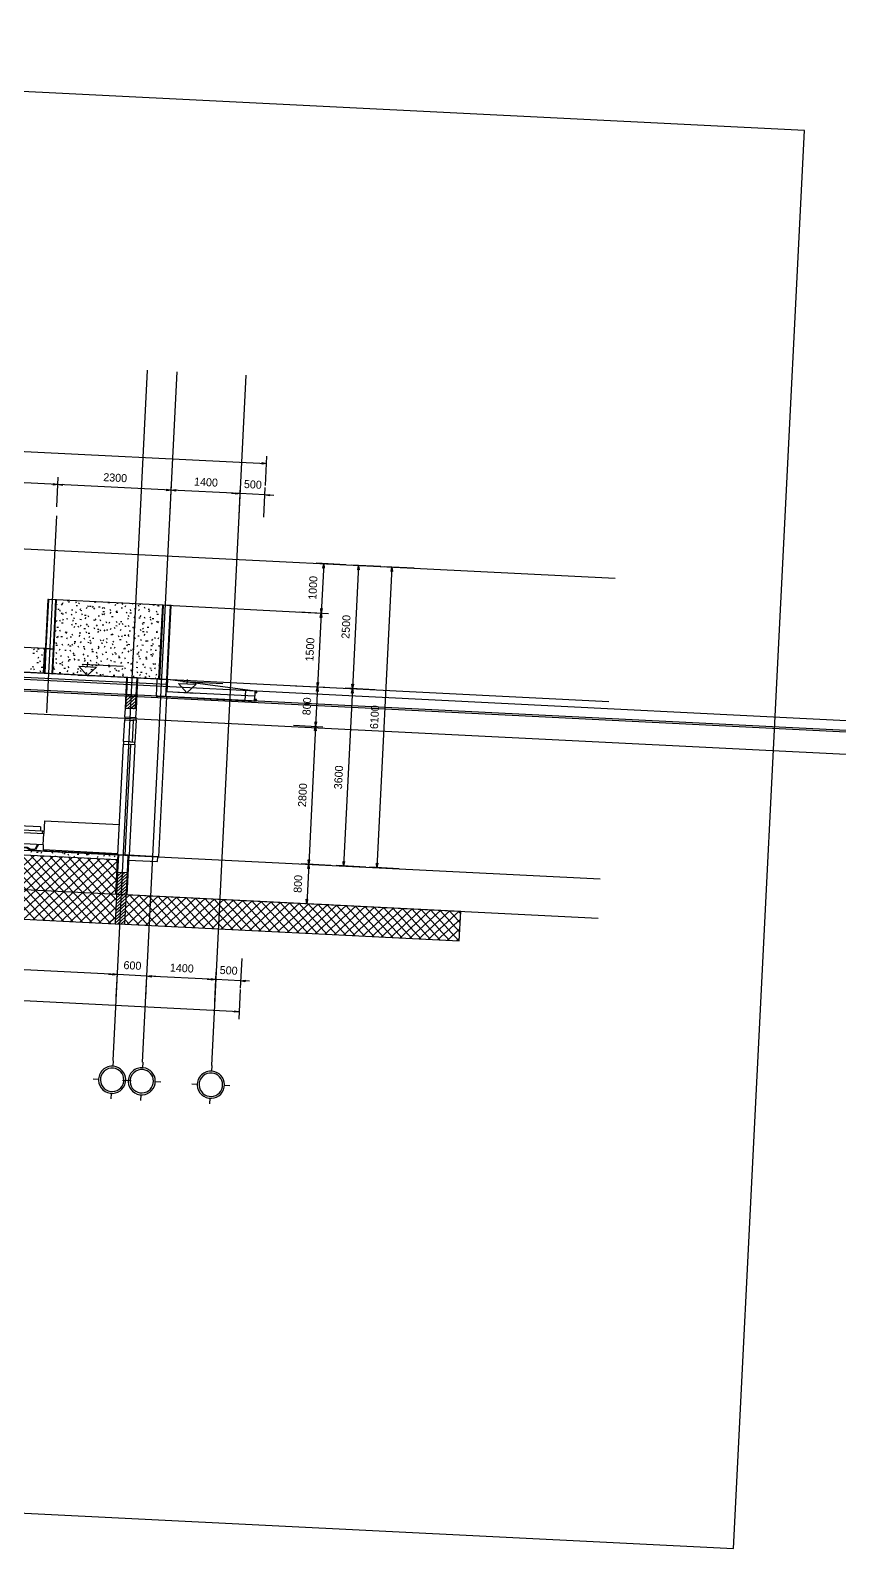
# Model space of a CAD drawing. Extents: x 549999 to 550212, y 1838161 to 1838467.
# Drawn here: x 550169.07 to 550185.46, y 1838259.3 to 1838290.08 of the extents above; entities that cross this region are included whole.
import ezdxf

# ---------------------------------------------------------------- set-up
doc = ezdxf.new("R2010")
doc.units = 0
for name, color, linetype in [('Level 1', 7, 'Continuous'), ('Level 11', 7, 'Continuous'), ('Level 14', 7, 'Continuous'), ('Level 15', 7, 'Continuous'), ('Level 18', 7, 'Continuous'), ('Level 19', 7, 'Continuous'), ('Level 20', 7, 'Continuous'), ('Level 24', 7, 'Continuous'), ('Level 27', 7, 'Continuous'), ('Level 28', 7, 'Continuous'), ('Level 35', 7, 'Continuous'), ('Level 39', 7, 'Continuous'), ('Level 4', 7, 'Continuous'), ('Level 5', 7, 'Continuous'), ('Level 8', 7, 'Continuous')]:
    doc.layers.add(name, color=color, linetype=linetype)

# ---------------------------------------------------------------- blocks, each defined once
blk = doc.blocks.new('BED_13')
at = {"layer": 'Level 1'}
for p, q in [((455, 35.6), (635, 35.6)), ((455, 12.7), (455, 35.6)), ((457.6, 40.6), (457.6, 35.6)), ((457.6, 40.6), (460.1, 40.6)), ((460.1, 40.6), (629.9, 40.6)), ((538.7, 48.3), (462.6, 48.3)), ((462.6, 45.7), (462.6, 48.3)), ((462.6, 43.2), (462.6, 45.7)), ((462.6, 40.6), (462.6, 43.2)), ((538.7, 48.3), (538.7, 45.7)), ((538.7, 45.7), (538.7, 43.2)), ((538.7, 43.2), (538.7, 40.6)), ((627.4, 48.3), (551.4, 48.3)), ((551.4, 45.7), (551.4, 48.3)), ((551.4, 43.2), (551.4, 45.7)), ((551.4, 40.6), (551.4, 43.2)), ((627.4, 48.3), (627.4, 45.7)), ((627.4, 45.7), (627.4, 43.2)), ((627.4, 43.2), (627.4, 40.6)), ((629.9, 40.6), (632.5, 40.6)), ((632.5, 35.6), (632.5, 40.6)), ((635, 12.7), (635, 35.6)), ((635, 12.7), (455, 12.7)), ((470.2, 1.5), (465, 12.7)), ((472, 2.3), (467.1, 12.7)), ((472, 2.3), (467.1, 12.7)), ((480.4, 1.9), (472.5, 1.9)), ((480.4, 0), (472.5, 0)), ((487.2, 5.7), (480.7, 2)), ((487.7, 3.8), (481.7, 0.3)), ((487.7, 3.8), (481.7, 0.3)), ((602.9, 5.7), (487.2, 5.7)), ((602.3, 3.8), (487.7, 3.8)), ((608.4, 0.3), (602.3, 3.8)), ((609.3, 2), (602.9, 5.7)), ((617.5, 1.9), (609.6, 1.9)), ((617.5, 0), (609.6, 0)), ((622.9, 12.7), (618.1, 2.3)), ((625, 12.7), (619.8, 1.5))]:
    blk.add_line(p, q, dxfattribs=at)
for centre, radius, start, end in [((472.5, 2.5), 2.54, 205, 270), ((472.6, 2.5), 0.635, 205, 270), ((472.5, 2.5), 0.635, 205, 270), ((480.4, 2.5), 0.635, 270, 300), ((480.4, 2.5), 2.54, 270, 300), ((480.4, 2.5), 2.54, 285, 300), ((609.6, 2.5), 2.54, 240, 270), ((609.6, 2.5), 0.635, 240, 270), ((617.5, 2.5), 0.635, 270, 335), ((617.5, 2.5), 2.54, 270, 335)]:
    blk.add_arc(centre, radius, start, end, dxfattribs=at)
blk = doc.blocks.new('FURN36')
at = {"layer": 'Level 1'}
for p, q in [((635, 61.1), (787, 61.1)), ((635, 61.1), (635, 35.6)), ((635, 12.7), (635, 2)), ((787, 2), (635, 2))]:
    blk.add_line(p, q, dxfattribs=at)
blk = doc.blocks.new('CUA_D9')
at = {"layer": 'Level 5'}
for p, q in [((787, 280), (787, 273.5)), ((810, 274.5), (810, 280)), ((787, 273.5), (805, 273.5)), ((787, 230), (787, 273.5)), ((805, 273.5), (805, 274.5)), ((805, 274.5), (810, 274.5)), ((805, 229), (805, 273.5)), ((810, 274.5), (810, 229)), ((787, 230), (787, 224)), ((801, 230), (787, 230)), ((787, 224), (801, 224)), ((787, 0), (787, 224)), ((801, 229), (801, 230)), ((810, 229), (801, 229)), ((801, 224), (801, 225)), ((801, 225), (810, 225)), ((801, 224), (801, 0)), ((810, 225), (810, 229)), ((810, 225), (810, 0))]:
    blk.add_line(p, q, dxfattribs=at)
blk = doc.blocks.new('FLOO23')
at = {"layer": 'Level 15'}
for p, q in [((-1081.5, 345), (-1101.5, 345)), ((-1101.5, 345), (-1101.5, 325)), ((-1081.5, 325), (-1081.5, 345)), ((1048.5, 345), (1028.5, 345)), ((1028.5, 345), (1028.5, 325)), ((1048.5, 325), (1048.5, 345)), ((-1101.5, 325), (-1081.5, 325)), ((1028.5, 325), (1048.5, 325))]:
    blk.add_line(p, q, dxfattribs=at)
at = {"layer": 'Level 8'}
for p, q in [((-1081.5, 345), (-1101.5, 345)), ((-1101.5, 345), (-1101.5, 325)), ((-1081.5, 325), (-1081.5, 345)), ((-1081.5, 345), (-1043, 345)), ((1048.5, 345), (1028.5, 345)), ((1028.5, 345), (1028.5, 325)), ((1048.5, 325), (1048.5, 345)), ((-1101.5, 325), (-1081.5, 325)), ((1028.5, 325), (1048.5, 325))]:
    blk.add_line(p, q, dxfattribs=at)
blk = doc.blocks.new('FLOO24')
at = {"layer": 'Level 8'}
blk.add_line((1048.5, 345), (870.5, 360), dxfattribs=at)
blk = doc.blocks.new('FLOO25')
at = {"layer": 'Level 15'}
for p, q in [((-1101.5, 345), (-1104.5, 345)), ((-1104.5, 345), (-1104.5, 342)), ((-1104.5, 342), (-1101.5, 342)), ((-1101.5, 342), (-1101.5, 345)), ((1051.5, 345), (1048.5, 345)), ((1048.5, 345), (1048.5, 342)), ((1048.5, 342), (1051.5, 342)), ((1051.5, 342), (1051.5, 345)), ((-1101.5, 328), (-1104.5, 328)), ((-1104.5, 328), (-1104.5, 325)), ((-1104.5, 325), (-1101.5, 325)), ((-1101.5, 325), (-1101.5, 328)), ((1051.5, 328), (1048.5, 328)), ((1048.5, 328), (1048.5, 325)), ((1048.5, 325), (1051.5, 325)), ((1051.5, 325), (1051.5, 328))]:
    blk.add_line(p, q, dxfattribs=at)
at = {"layer": 'Level 8'}
for p, q in [((-1101.5, 345), (-1104.5, 345)), ((-1104.5, 345), (-1104.5, 342)), ((-1104.5, 342), (-1101.5, 342)), ((-1101.5, 342), (-1101.5, 345)), ((1051.5, 345), (1048.5, 345)), ((1048.5, 345), (1048.5, 342)), ((1048.5, 342), (1051.5, 342)), ((1051.5, 342), (1051.5, 345)), ((-1101.5, 328), (-1104.5, 328)), ((-1104.5, 328), (-1104.5, 325)), ((-1104.5, 325), (-1101.5, 325)), ((-1101.5, 325), (-1101.5, 328)), ((1051.5, 328), (1048.5, 328)), ((1048.5, 328), (1048.5, 325)), ((1048.5, 325), (1051.5, 325)), ((1051.5, 325), (1051.5, 328))]:
    blk.add_line(p, q, dxfattribs=at)
blk = doc.blocks.new('GRID_6')
at = {"layer": 'Level 19'}
for p, q in [((-749.7, -380.8), (-749.7, -392)), ((-788.5, -419.5), (-777.2, -419.5)), ((-711, -419.5), (-722.2, -419.5)), ((-749.7, -458.3), (-749.7, -447))]:
    blk.add_line(p, q, dxfattribs=at)
for radius, start, end in [(27.5, 86.5906, 185.4173), (23.8, 86.5906, 185.4173), (23.8, 3.4094, 86.5906), (27.5, 3.4094, 86.5906), (27.5, 185.4173, 275.4173), (23.8, 185.4173, 275.4173), (23.8, 275.4173, 3.4094), (27.5, 275.4173, 3.4094)]:
    blk.add_arc((-749.7, -419.5), radius, start, end, dxfattribs=at)
blk = doc.blocks.new('SPOT_2')
at = {"layer": 'Level 24'}
for p, q in [((-69.9, 370), (-87.9, 388)), ((-87.9, 388), (-51.9, 388)), ((-69.9, 370), (-87.9, 388)), ((-87.9, 388), (-51.9, 388)), ((-87.9, 370), (-51.9, 370)), ((-78.9, 392.5), (2.1, 392.5)), ((-69.9, 388), (-69.9, 397)), ((-51.9, 388), (-69.9, 370)), ((-51.9, 388), (-69.9, 370))]:
    blk.add_line(p, q, dxfattribs=at)

msp = doc.modelspace()

# ---------------------------------------------------------------- linework, layer by layer
at = {"layer": 'Level 11'}
for p, q in [((550169.432, 1838278.543), (550169.382, 1838277.544)), ((550169.582, 1838278.535), (550169.432, 1838278.543)), ((550169.532, 1838277.536), (550169.582, 1838278.535)), ((550171.754, 1838278.427), (550171.68, 1838276.928)), ((550171.904, 1838278.419), (550171.754, 1838278.427)), ((550171.829, 1838276.921), (550171.904, 1838278.419)), ((550169.382, 1838277.544), (550169.357, 1838277.044)), ((550169.532, 1838277.536), (550169.382, 1838277.544)), ((550169.382, 1838277.544), (550169.532, 1838277.536)), ((550169.507, 1838277.037), (550169.532, 1838277.536)), ((550169.357, 1838277.044), (550169.507, 1838277.037)), ((550171.68, 1838276.928), (550171.829, 1838276.921)), ((550170.984, 1838276.332), (550170.975, 1838276.163)), ((550171.214, 1838276.321), (550170.984, 1838276.332)), ((550171.205, 1838276.151), (550171.214, 1838276.321)), ((550170.975, 1838276.163), (550171.205, 1838276.151)), ((550167.784, 1838272.117), (550169.147, 1838273.35)), ((550169.166, 1838272.048), (550167.932, 1838273.411)), ((550167.975, 1838272.107), (550169.338, 1838273.341)), ((550169.357, 1838272.038), (550168.123, 1838273.402)), ((550168.165, 1838272.098), (550169.529, 1838273.331)), ((550169.547, 1838272.029), (550168.314, 1838273.392)), ((550168.356, 1838272.088), (550169.719, 1838273.322)), ((550169.738, 1838272.019), (550168.504, 1838273.383)), ((550168.547, 1838272.079), (550169.91, 1838273.312)), ((550169.929, 1838272.01), (550168.695, 1838273.373)), ((550168.737, 1838272.069), (550170.101, 1838273.303)), ((550170.119, 1838272), (550168.886, 1838273.363)), ((550168.928, 1838272.06), (550170.291, 1838273.293)), ((550170.31, 1838271.991), (550169.076, 1838273.354)), ((550169.119, 1838272.05), (550170.482, 1838273.284)), ((550170.501, 1838271.981), (550169.267, 1838273.344)), ((550169.309, 1838272.041), (550170.673, 1838273.274)), ((550170.691, 1838271.972), (550169.458, 1838273.335)), ((550169.5, 1838272.031), (550170.829, 1838273.234)), ((550170.786, 1838272.068), (550169.649, 1838273.325)), ((550170.795, 1838272.259), (550169.839, 1838273.316)), ((550170.805, 1838272.45), (550170.03, 1838273.306)), ((550170.8, 1838272.656), (550170.221, 1838273.297)), ((550170.81, 1838272.847), (550170.411, 1838273.287)), ((550170.819, 1838273.037), (550170.602, 1838273.278)), ((550170.829, 1838273.228), (550170.793, 1838273.268)), ((550170.851, 1838273.365), (550170.833, 1838273.016)), ((550171.05, 1838273.355), (550170.851, 1838273.365)), ((550171.033, 1838273.006), (550171.05, 1838273.355)), ((550169.691, 1838272.022), (550170.82, 1838273.043)), ((550170.819, 1838272.739), (550171.029, 1838272.929)), ((550170.823, 1838272.803), (550171.032, 1838272.993)), ((550170.826, 1838272.866), (550170.983, 1838273.008)), ((550170.829, 1838272.93), (550170.919, 1838273.012)), ((550170.832, 1838272.994), (550170.855, 1838273.015)), ((550170.833, 1838273.016), (550171.033, 1838273.006)), ((550169.881, 1838272.012), (550170.81, 1838272.852)), ((550170.072, 1838272.003), (550170.8, 1838272.662)), ((550170.803, 1838272.422), (550171.013, 1838272.611)), ((550170.807, 1838272.485), (550171.016, 1838272.675)), ((550170.81, 1838272.549), (550171.02, 1838272.738)), ((550170.813, 1838272.612), (550171.023, 1838272.802)), ((550170.816, 1838272.676), (550171.026, 1838272.866)), ((550170.263, 1838271.993), (550170.807, 1838272.485)), ((550170.791, 1838272.167), (550171, 1838272.357)), ((550170.794, 1838272.231), (550171.004, 1838272.421)), ((550170.797, 1838272.294), (550171.007, 1838272.484)), ((550170.8, 1838272.358), (550171.01, 1838272.548)), ((550170.988, 1838272.103), (550171.464, 1838272.534)), ((550170.997, 1838272.293), (550171.273, 1838272.543)), ((550171.454, 1838271.933), (550171.004, 1838272.431)), ((550171.007, 1838272.484), (550171.083, 1838272.553)), ((550171.025, 1838271.955), (550171.655, 1838272.524)), ((550171.645, 1838271.924), (550171.075, 1838272.553)), ((550171.216, 1838271.945), (550171.845, 1838272.515)), ((550171.835, 1838271.914), (550171.266, 1838272.544)), ((550171.407, 1838271.936), (550172.036, 1838272.505)), ((550172.026, 1838271.905), (550171.457, 1838272.534)), ((550171.598, 1838271.926), (550172.227, 1838272.496)), ((550172.217, 1838271.895), (550171.647, 1838272.525)), ((550171.788, 1838271.917), (550172.417, 1838272.486)), ((550172.407, 1838271.886), (550171.838, 1838272.515)), ((550171.979, 1838271.907), (550172.608, 1838272.476)), ((550172.598, 1838271.876), (550172.029, 1838272.505)), ((550172.17, 1838271.898), (550172.799, 1838272.467)), ((550172.789, 1838271.867), (550172.22, 1838272.496)), ((550172.36, 1838271.888), (550172.989, 1838272.457)), ((550172.979, 1838271.857), (550172.41, 1838272.486)), ((550172.551, 1838271.879), (550173.18, 1838272.448)), ((550173.17, 1838271.848), (550172.601, 1838272.477)), ((550172.742, 1838271.869), (550173.371, 1838272.438)), ((550173.361, 1838271.838), (550172.792, 1838272.467)), ((550172.932, 1838271.86), (550173.562, 1838272.429)), ((550173.552, 1838271.829), (550172.982, 1838272.458)), ((550173.123, 1838271.85), (550173.752, 1838272.419)), ((550173.742, 1838271.819), (550173.173, 1838272.448)), ((550173.314, 1838271.84), (550173.943, 1838272.41)), ((550173.933, 1838271.81), (550173.364, 1838272.439)), ((550173.504, 1838271.831), (550174.134, 1838272.4)), ((550174.124, 1838271.8), (550173.554, 1838272.429)), ((550173.695, 1838271.821), (550174.324, 1838272.391)), ((550174.314, 1838271.79), (550173.745, 1838272.42)), ((550173.886, 1838271.812), (550174.515, 1838272.381)), ((550174.505, 1838271.781), (550173.936, 1838272.41)), ((550174.076, 1838271.802), (550174.706, 1838272.372)), ((550174.696, 1838271.771), (550174.126, 1838272.401)), ((550174.267, 1838271.793), (550174.896, 1838272.362)), ((550174.886, 1838271.762), (550174.317, 1838272.391)), ((550174.458, 1838271.783), (550175.087, 1838272.353)), ((550175.077, 1838271.752), (550174.508, 1838272.382)), ((550174.648, 1838271.774), (550175.278, 1838272.343)), ((550175.268, 1838271.743), (550174.698, 1838272.372)), ((550174.839, 1838271.764), (550175.468, 1838272.334)), ((550175.458, 1838271.733), (550174.889, 1838272.362)), ((550175.03, 1838271.755), (550175.659, 1838272.324)), ((550175.649, 1838271.724), (550175.08, 1838272.353)), ((550175.22, 1838271.745), (550175.85, 1838272.314)), ((550175.84, 1838271.714), (550175.27, 1838272.343)), ((550175.411, 1838271.736), (550176.04, 1838272.305)), ((550176.03, 1838271.705), (550175.461, 1838272.334)), ((550176.221, 1838271.695), (550175.652, 1838272.324)), ((550176.412, 1838271.686), (550175.842, 1838272.315)), ((550176.602, 1838271.676), (550176.033, 1838272.305)), ((550170.453, 1838271.983), (550170.797, 1838272.294)), ((550170.644, 1838271.974), (550170.788, 1838272.104)), ((550170.781, 1838271.977), (550170.991, 1838272.166)), ((550170.784, 1838272.04), (550170.994, 1838272.23)), ((550170.788, 1838272.104), (550170.997, 1838272.293)), ((550170.835, 1838271.964), (550170.988, 1838272.103)), ((550170.898, 1838271.961), (550170.985, 1838272.039)), ((550171.073, 1838271.953), (550170.985, 1838272.049)), ((550171.263, 1838271.943), (550170.995, 1838272.24)), ((550175.602, 1838271.726), (550176.231, 1838272.295)), ((550175.793, 1838271.717), (550176.422, 1838272.286)), ((550175.983, 1838271.707), (550176.612, 1838272.276)), ((550176.174, 1838271.697), (550176.803, 1838272.267)), ((550176.793, 1838271.667), (550176.224, 1838272.296)), ((550176.365, 1838271.688), (550176.994, 1838272.257)), ((550176.984, 1838271.657), (550176.414, 1838272.286)), ((550176.555, 1838271.678), (550177.184, 1838272.248)), ((550177.174, 1838271.647), (550176.605, 1838272.277)), ((550176.746, 1838271.669), (550177.375, 1838272.238)), ((550177.365, 1838271.638), (550176.796, 1838272.267)), ((550176.937, 1838271.659), (550177.566, 1838272.229)), ((550177.556, 1838271.628), (550176.987, 1838272.258)), ((550177.127, 1838271.65), (550177.756, 1838272.219)), ((550177.747, 1838271.619), (550177.177, 1838272.248)), ((550177.318, 1838271.64), (550177.779, 1838272.057)), ((550177.766, 1838271.798), (550177.368, 1838272.239)), ((550177.776, 1838271.989), (550177.559, 1838272.229)), ((550177.785, 1838272.18), (550177.749, 1838272.219)), ((550170.962, 1838271.958), (550170.981, 1838271.976)), ((550177.509, 1838271.631), (550177.769, 1838271.867)), ((550177.699, 1838271.621), (550177.76, 1838271.676))]:
    msp.add_line(p, q, dxfattribs=at)
at = {"layer": 'Level 14'}
for p, q in [((550171.01, 1838276.553), (550171.071, 1838276.608)), ((550171, 1838276.363), (550171.21, 1838276.552)), ((550171.004, 1838276.426), (550171.198, 1838276.602)), ((550171.007, 1838276.49), (550171.135, 1838276.605)), ((550171.031, 1838276.33), (550171.207, 1838276.489)), ((550171.095, 1838276.327), (550171.204, 1838276.425)), ((550171.158, 1838276.323), (550171.201, 1838276.362)), ((550171.045, 1838273.253), (550171.061, 1838273.267)), ((550171.026, 1838272.872), (550171.042, 1838272.886))]:
    msp.add_line(p, q, dxfattribs=at)
at = {"layer": 'Level 15'}
for p, q in [((550169.727, 1838278.47), (550169.711, 1838278.445)), ((550169.814, 1838278.517), (550169.844, 1838278.516)), ((550169.853, 1838278.497), (550169.837, 1838278.472)), ((550169.877, 1838278.505), (550169.869, 1838278.521)), ((550170, 1838278.466), (550169.986, 1838278.492)), ((550170.057, 1838278.475), (550170.04, 1838278.449)), ((550170.362, 1838278.49), (550170.392, 1838278.488)), ((550170.501, 1838278.489), (550170.496, 1838278.481)), ((550170.636, 1838278.476), (550170.666, 1838278.475)), ((550170.818, 1838278.467), (550170.848, 1838278.466)), ((550170.941, 1838278.434), (550170.927, 1838278.461)), ((550171.145, 1838278.436), (550171.134, 1838278.458)), ((550169.601, 1838278.443), (550169.592, 1838278.429)), ((550169.622, 1838278.344), (550169.652, 1838278.342)), ((550169.674, 1838278.299), (550169.66, 1838278.326)), ((550169.705, 1838278.267), (550169.688, 1838278.241)), ((550169.714, 1838278.422), (550169.7, 1838278.449)), ((550169.709, 1838278.248), (550169.739, 1838278.246)), ((550169.797, 1838278.259), (550169.784, 1838278.286)), ((550169.795, 1838278.152), (550169.826, 1838278.151)), ((550169.908, 1838278.244), (550169.891, 1838278.219)), ((550169.896, 1838278.33), (550169.926, 1838278.329)), ((550169.962, 1838278.138), (550169.948, 1838278.165)), ((550170.002, 1838278.261), (550169.988, 1838278.288)), ((550169.992, 1838278.417), (550170.022, 1838278.415)), ((550170.084, 1838278.348), (550170.068, 1838278.323)), ((550170.079, 1838278.321), (550170.109, 1838278.319)), ((550170.125, 1838278.221), (550170.111, 1838278.248)), ((550170.165, 1838278.225), (550170.195, 1838278.224)), ((550170.188, 1838278.172), (550170.172, 1838278.147)), ((550170.21, 1838278.375), (550170.194, 1838278.35)), ((550170.246, 1838278.386), (550170.232, 1838278.413)), ((550170.248, 1838278.182), (550170.234, 1838278.209)), ((550170.266, 1838278.403), (550170.296, 1838278.402)), ((550170.337, 1838278.403), (550170.32, 1838278.377)), ((550170.369, 1838278.347), (550170.355, 1838278.373)), ((550170.391, 1838278.15), (550170.375, 1838278.124)), ((550170.439, 1838278.211), (550170.469, 1838278.21)), ((550170.448, 1838278.394), (550170.479, 1838278.393)), ((550170.534, 1838278.225), (550170.52, 1838278.252)), ((550170.54, 1838278.38), (550170.524, 1838278.355)), ((550170.535, 1838278.298), (550170.565, 1838278.297)), ((550170.567, 1838278.254), (550170.551, 1838278.228)), ((550170.573, 1838278.349), (550170.56, 1838278.375)), ((550170.694, 1838278.281), (550170.677, 1838278.256)), ((550170.697, 1838278.309), (550170.683, 1838278.336)), ((550170.713, 1838278.198), (550170.743, 1838278.196)), ((550170.793, 1838278.435), (550170.776, 1838278.409)), ((550170.82, 1838278.308), (550170.804, 1838278.283)), ((550170.82, 1838278.269), (550170.806, 1838278.296)), ((550170.809, 1838278.284), (550170.839, 1838278.283)), ((550170.905, 1838278.371), (550170.935, 1838278.37)), ((550170.996, 1838278.412), (550170.98, 1838278.387)), ((550171.023, 1838278.286), (550171.007, 1838278.26)), ((550171.05, 1838278.159), (550171.034, 1838278.134)), ((550171.066, 1838278.19), (550171.052, 1838278.217)), ((550171.083, 1838278.271), (550171.113, 1838278.269)), ((550171.105, 1838278.313), (550171.092, 1838278.34)), ((550171.177, 1838278.187), (550171.16, 1838278.161)), ((550171.189, 1838278.15), (550171.175, 1838278.177)), ((550171.179, 1838278.358), (550171.209, 1838278.356)), ((550171.268, 1838278.396), (550171.254, 1838278.423)), ((550171.276, 1838278.34), (550171.26, 1838278.315)), ((550171.261, 1838278.17), (550171.291, 1838278.169)), ((550171.275, 1838278.444), (550171.305, 1838278.443)), ((550171.303, 1838278.214), (550171.287, 1838278.188)), ((550171.391, 1838278.357), (550171.377, 1838278.384)), ((550171.393, 1838278.152), (550171.38, 1838278.179)), ((550171.453, 1838278.344), (550171.483, 1838278.342)), ((550171.479, 1838278.318), (550171.463, 1838278.292)), ((550171.507, 1838278.191), (550171.49, 1838278.166)), ((550171.535, 1838278.157), (550171.565, 1838278.155)), ((550171.549, 1838278.431), (550171.579, 1838278.429)), ((550171.637, 1838278.277), (550171.624, 1838278.304)), ((550171.631, 1838278.243), (550171.661, 1838278.242)), ((550171.655, 1838278.422), (550171.639, 1838278.396)), ((550171.677, 1838278.401), (550171.663, 1838278.427)), ((550171.718, 1838278.147), (550171.725, 1838278.147)), ((550169.583, 1838277.91), (550169.567, 1838277.885)), ((550169.605, 1838278.113), (550169.589, 1838278.088)), ((550169.604, 1838277.978), (550169.634, 1838277.977)), ((550169.676, 1838278.094), (550169.663, 1838278.121)), ((550169.678, 1838277.89), (550169.665, 1838277.917)), ((550169.7, 1838278.065), (550169.73, 1838278.064)), ((550169.732, 1838278.14), (550169.715, 1838278.115)), ((550169.786, 1838277.887), (550169.77, 1838277.862)), ((550169.782, 1838277.878), (550169.812, 1838277.877)), ((550169.801, 1838277.85), (550169.788, 1838277.877)), ((550169.922, 1838278.015), (550169.909, 1838278.042)), ((550169.935, 1838278.118), (550169.919, 1838278.093)), ((550169.962, 1838277.991), (550169.946, 1838277.966)), ((550169.974, 1838278.052), (550170.004, 1838278.05)), ((550170.046, 1838277.975), (550170.032, 1838278.002)), ((550170.056, 1838277.864), (550170.086, 1838277.863)), ((550170.069, 1838278.138), (550170.1, 1838278.137)), ((550170.089, 1838278.019), (550170.072, 1838277.993)), ((550170.152, 1838277.951), (550170.182, 1838277.95)), ((550170.21, 1838277.854), (550170.197, 1838277.881)), ((550170.215, 1838278.046), (550170.199, 1838278.02)), ((550170.25, 1838277.977), (550170.236, 1838278.004)), ((550170.238, 1838277.855), (550170.269, 1838277.854)), ((550170.343, 1838278.125), (550170.374, 1838278.123)), ((550170.373, 1838277.938), (550170.359, 1838277.964)), ((550170.418, 1838278.023), (550170.402, 1838277.998)), ((550170.426, 1838277.937), (550170.456, 1838277.936)), ((550170.446, 1838277.897), (550170.429, 1838277.872)), ((550170.494, 1838278.102), (550170.48, 1838278.129)), ((550170.496, 1838277.898), (550170.482, 1838277.925)), ((550170.522, 1838278.024), (550170.552, 1838278.023)), ((550170.572, 1838277.924), (550170.556, 1838277.899)), ((550170.617, 1838278.063), (550170.603, 1838278.09)), ((550170.608, 1838277.928), (550170.638, 1838277.927)), ((550170.671, 1838278.078), (550170.655, 1838278.052)), ((550170.698, 1838277.951), (550170.682, 1838277.926)), ((550170.742, 1838277.819), (550170.729, 1838277.845)), ((550170.782, 1838277.942), (550170.768, 1838277.969)), ((550170.796, 1838278.01), (550170.826, 1838278.009)), ((550170.822, 1838278.065), (550170.808, 1838278.092)), ((550170.874, 1838278.055), (550170.858, 1838278.03)), ((550170.902, 1838277.929), (550170.885, 1838277.904)), ((550170.891, 1838278.097), (550170.922, 1838278.096)), ((550170.945, 1838278.025), (550170.931, 1838278.052)), ((550170.978, 1838278.001), (550171.008, 1838278)), ((550171.068, 1838277.985), (550171.054, 1838278.012)), ((550171.065, 1838277.905), (550171.095, 1838277.904)), ((550171.154, 1838277.983), (550171.138, 1838277.958)), ((550171.165, 1838278.084), (550171.196, 1838278.082)), ((550171.182, 1838277.857), (550171.165, 1838277.832)), ((550171.314, 1838277.906), (550171.3, 1838277.933)), ((550171.339, 1838277.892), (550171.369, 1838277.89)), ((550171.354, 1838278.029), (550171.34, 1838278.056)), ((550171.358, 1838277.961), (550171.341, 1838277.936)), ((550171.348, 1838278.074), (550171.378, 1838278.073)), ((550171.437, 1838277.866), (550171.423, 1838277.893)), ((550171.435, 1838277.979), (550171.465, 1838277.977)), ((550171.516, 1838278.113), (550171.503, 1838278.139)), ((550171.534, 1838278.065), (550171.517, 1838278.04)), ((550171.613, 1838277.878), (550171.643, 1838277.877)), ((550171.638, 1838277.889), (550171.621, 1838277.863)), ((550171.639, 1838278.073), (550171.626, 1838278.1)), ((550171.642, 1838277.869), (550171.628, 1838277.895)), ((550171.66, 1838278.092), (550171.644, 1838278.067)), ((550171.709, 1838277.965), (550171.716, 1838277.964)), ((550169.148, 1838277.517), (550169.134, 1838277.543)), ((550169.213, 1838277.54), (550169.243, 1838277.539)), ((550169.352, 1838277.519), (550169.339, 1838277.545)), ((550169.599, 1838277.644), (550169.585, 1838277.67)), ((550169.585, 1838277.613), (550169.616, 1838277.612)), ((550169.61, 1838277.783), (550169.594, 1838277.758)), ((550169.639, 1838277.767), (550169.625, 1838277.794)), ((550169.665, 1838277.531), (550169.648, 1838277.505)), ((550169.686, 1838277.791), (550169.716, 1838277.79)), ((550169.722, 1838277.604), (550169.708, 1838277.631)), ((550169.813, 1838277.761), (550169.797, 1838277.736)), ((550169.841, 1838277.635), (550169.824, 1838277.609)), ((550169.859, 1838277.599), (550169.89, 1838277.598)), ((550169.869, 1838277.782), (550169.899, 1838277.781)), ((550169.924, 1838277.81), (550169.911, 1838277.837)), ((550169.927, 1838277.606), (550169.913, 1838277.633)), ((550169.967, 1838277.662), (550169.951, 1838277.636)), ((550169.955, 1838277.686), (550169.985, 1838277.685)), ((550170.05, 1838277.566), (550170.036, 1838277.593)), ((550170.066, 1838277.815), (550170.05, 1838277.79)), ((550170.093, 1838277.689), (550170.077, 1838277.664)), ((550170.133, 1838277.586), (550170.164, 1838277.584)), ((550170.171, 1838277.731), (550170.157, 1838277.758)), ((550170.173, 1838277.527), (550170.159, 1838277.554)), ((550170.229, 1838277.673), (550170.259, 1838277.671)), ((550170.269, 1838277.793), (550170.253, 1838277.768)), ((550170.294, 1838277.691), (550170.28, 1838277.718)), ((550170.297, 1838277.667), (550170.28, 1838277.641)), ((550170.324, 1838277.54), (550170.307, 1838277.515)), ((550170.325, 1838277.759), (550170.355, 1838277.758)), ((550170.45, 1838277.567), (550170.434, 1838277.542)), ((550170.459, 1838277.57), (550170.445, 1838277.597)), ((550170.498, 1838277.694), (550170.484, 1838277.72)), ((550170.503, 1838277.659), (550170.533, 1838277.657)), ((550170.55, 1838277.721), (550170.533, 1838277.696)), ((550170.577, 1838277.594), (550170.56, 1838277.569)), ((550170.599, 1838277.746), (550170.629, 1838277.744)), ((550170.621, 1838277.654), (550170.608, 1838277.681)), ((550170.681, 1838277.558), (550170.711, 1838277.557)), ((550170.695, 1838277.832), (550170.725, 1838277.831)), ((550170.744, 1838277.614), (550170.731, 1838277.641)), ((550170.753, 1838277.698), (550170.736, 1838277.673)), ((550170.78, 1838277.572), (550170.764, 1838277.547)), ((550170.865, 1838277.779), (550170.852, 1838277.806)), ((550170.873, 1838277.732), (550170.903, 1838277.73)), ((550170.929, 1838277.802), (550170.912, 1838277.777)), ((550170.955, 1838277.545), (550170.985, 1838277.543)), ((550170.969, 1838277.819), (550170.999, 1838277.817)), ((550170.991, 1838277.535), (550170.977, 1838277.562)), ((550171.03, 1838277.658), (550171.016, 1838277.685)), ((550171.033, 1838277.626), (550171.016, 1838277.601)), ((550171.055, 1838277.83), (550171.039, 1838277.804)), ((550171.051, 1838277.631), (550171.081, 1838277.63)), ((550171.07, 1838277.781), (550171.056, 1838277.808)), ((550171.138, 1838277.536), (550171.168, 1838277.534)), ((550171.193, 1838277.741), (550171.179, 1838277.768)), ((550171.236, 1838277.604), (550171.22, 1838277.579)), ((550171.243, 1838277.805), (550171.273, 1838277.803)), ((550171.316, 1838277.702), (550171.302, 1838277.729)), ((550171.325, 1838277.618), (550171.355, 1838277.616)), ((550171.385, 1838277.834), (550171.368, 1838277.809)), ((550171.412, 1838277.708), (550171.396, 1838277.683)), ((550171.421, 1838277.705), (550171.451, 1838277.703)), ((550171.516, 1838277.532), (550171.5, 1838277.507)), ((550171.508, 1838277.609), (550171.538, 1838277.607)), ((550171.538, 1838277.735), (550171.522, 1838277.71)), ((550171.562, 1838277.622), (550171.548, 1838277.649)), ((550171.602, 1838277.745), (550171.588, 1838277.772)), ((550171.665, 1838277.762), (550171.649, 1838277.737)), ((550171.685, 1838277.583), (550171.671, 1838277.61)), ((550171.695, 1838277.691), (550171.703, 1838277.69)), ((550171.829, 1838276.921), (550165.338, 1838277.245)), ((550169.117, 1838277.453), (550169.147, 1838277.452)), ((550169.206, 1838277.499), (550169.189, 1838277.473)), ((550169.199, 1838277.266), (550169.229, 1838277.265)), ((550169.233, 1838277.372), (550169.217, 1838277.347)), ((550169.273, 1838277.272), (550169.259, 1838277.299)), ((550169.313, 1838277.396), (550169.299, 1838277.422)), ((550169.349, 1838277.384), (550169.343, 1838277.374)), ((550169.572, 1838277.339), (550169.602, 1838277.338)), ((550169.601, 1838277.439), (550169.587, 1838277.466)), ((550169.603, 1838277.235), (550169.589, 1838277.262)), ((550169.659, 1838277.243), (550169.689, 1838277.242)), ((550169.692, 1838277.404), (550169.675, 1838277.379)), ((550169.719, 1838277.278), (550169.703, 1838277.252)), ((550169.764, 1838277.513), (550169.794, 1838277.511)), ((550169.845, 1838277.305), (550169.829, 1838277.28)), ((550169.847, 1838277.36), (550169.833, 1838277.387)), ((550169.846, 1838277.326), (550169.876, 1838277.324)), ((550169.887, 1838277.483), (550169.873, 1838277.51)), ((550169.945, 1838277.459), (550169.928, 1838277.433)), ((550169.942, 1838277.412), (550169.972, 1838277.411)), ((550169.972, 1838277.332), (550169.955, 1838277.307)), ((550169.97, 1838277.32), (550169.957, 1838277.347)), ((550170.028, 1838277.316), (550170.059, 1838277.315)), ((550170.135, 1838277.199), (550170.121, 1838277.226)), ((550170.148, 1838277.436), (550170.131, 1838277.411)), ((550170.175, 1838277.31), (550170.159, 1838277.284)), ((550170.175, 1838277.322), (550170.161, 1838277.349)), ((550170.216, 1838277.399), (550170.246, 1838277.397)), ((550170.298, 1838277.283), (550170.284, 1838277.309)), ((550170.311, 1838277.485), (550170.342, 1838277.484)), ((550170.398, 1838277.389), (550170.428, 1838277.388)), ((550170.419, 1838277.447), (550170.405, 1838277.474)), ((550170.421, 1838277.243), (550170.407, 1838277.27)), ((550170.428, 1838277.364), (550170.411, 1838277.339)), ((550170.455, 1838277.238), (550170.439, 1838277.212)), ((550170.485, 1838277.294), (550170.515, 1838277.292)), ((550170.542, 1838277.408), (550170.528, 1838277.435)), ((550170.585, 1838277.472), (550170.616, 1838277.47)), ((550170.631, 1838277.342), (550170.615, 1838277.316)), ((550170.707, 1838277.287), (550170.693, 1838277.313)), ((550170.746, 1838277.41), (550170.733, 1838277.437)), ((550170.759, 1838277.28), (550170.789, 1838277.278)), ((550170.768, 1838277.463), (550170.798, 1838277.461)), ((550170.807, 1838277.446), (550170.791, 1838277.42)), ((550170.855, 1838277.367), (550170.885, 1838277.365)), ((550170.869, 1838277.37), (550170.856, 1838277.397)), ((550170.911, 1838277.27), (550170.895, 1838277.244)), ((550170.934, 1838277.473), (550170.917, 1838277.447)), ((550170.993, 1838277.33), (550170.979, 1838277.357)), ((550171.033, 1838277.266), (550171.063, 1838277.265)), ((550171.06, 1838277.5), (550171.044, 1838277.475)), ((550171.114, 1838277.247), (550171.098, 1838277.222)), ((550171.114, 1838277.495), (550171.1, 1838277.522)), ((550171.129, 1838277.353), (550171.159, 1838277.351)), ((550171.225, 1838277.44), (550171.255, 1838277.438)), ((550171.239, 1838277.251), (550171.225, 1838277.278)), ((550171.263, 1838277.478), (550171.247, 1838277.452)), ((550171.278, 1838277.374), (550171.265, 1838277.401)), ((550171.29, 1838277.351), (550171.274, 1838277.326)), ((550171.318, 1838277.497), (550171.304, 1838277.524)), ((550171.362, 1838277.211), (550171.348, 1838277.238)), ((550171.417, 1838277.378), (550171.4, 1838277.353)), ((550171.403, 1838277.339), (550171.433, 1838277.338)), ((550171.441, 1838277.458), (550171.427, 1838277.484)), ((550171.499, 1838277.426), (550171.529, 1838277.424)), ((550171.543, 1838277.406), (550171.527, 1838277.38)), ((550171.564, 1838277.418), (550171.55, 1838277.445)), ((550171.566, 1838277.213), (550171.553, 1838277.24)), ((550171.581, 1838277.239), (550171.611, 1838277.237)), ((550171.595, 1838277.513), (550171.625, 1838277.511)), ((550165.333, 1838277.146), (550171.824, 1838276.821)), ((550169.084, 1838277.142), (550169.068, 1838277.117)), ((550169.103, 1838277.18), (550169.134, 1838277.178)), ((550169.152, 1838277.108), (550169.138, 1838277.135)), ((550169.275, 1838277.068), (550169.261, 1838277.095)), ((550169.286, 1838277.17), (550169.316, 1838277.169)), ((550169.337, 1838277.196), (550169.321, 1838277.171)), ((550169.543, 1838277.174), (550169.528, 1838277.151)), ((550169.563, 1838277.112), (550169.55, 1838277.138)), ((550169.57, 1838277.047), (550169.562, 1838277.034)), ((550169.649, 1838277.061), (550169.68, 1838277.059)), ((550169.726, 1838277.195), (550169.712, 1838277.222)), ((550169.745, 1838277.147), (550169.775, 1838277.146)), ((550169.823, 1838277.102), (550169.807, 1838277.076)), ((550169.849, 1838277.155), (550169.835, 1838277.182)), ((550169.923, 1838277.047), (550169.953, 1838277.045)), ((550170.026, 1838277.079), (550170.01, 1838277.054)), ((550170.019, 1838277.134), (550170.049, 1838277.132)), ((550170.095, 1838277.076), (550170.082, 1838277.103)), ((550170.115, 1838277.22), (550170.145, 1838277.219)), ((550170.202, 1838277.183), (550170.186, 1838277.158)), ((550170.218, 1838277.036), (550170.205, 1838277.063)), ((550170.293, 1838277.12), (550170.323, 1838277.119)), ((550170.306, 1838277.007), (550170.3, 1838276.997)), ((550170.329, 1838277.21), (550170.312, 1838277.185)), ((550170.389, 1838277.207), (550170.419, 1838277.205)), ((550170.423, 1838277.038), (550170.409, 1838277.065)), ((550170.471, 1838277.02), (550170.501, 1838277.018)), ((550170.546, 1838276.999), (550170.532, 1838277.026)), ((550170.658, 1838277.215), (550170.642, 1838277.19)), ((550170.667, 1838277.164), (550170.653, 1838277.19)), ((550170.659, 1838276.979), (550170.655, 1838276.986)), ((550170.663, 1838277.193), (550170.693, 1838277.192)), ((550170.685, 1838277.089), (550170.669, 1838277.063)), ((550170.745, 1838277.006), (550170.775, 1838277.004)), ((550170.79, 1838277.124), (550170.776, 1838277.151)), ((550170.812, 1838277.116), (550170.796, 1838277.091)), ((550170.841, 1838277.093), (550170.871, 1838277.091)), ((550170.938, 1838277.143), (550170.922, 1838277.118)), ((550170.928, 1838276.997), (550170.958, 1838276.995)), ((550170.955, 1838277.003), (550170.941, 1838277.03)), ((550170.995, 1838277.126), (550170.981, 1838277.153)), ((550171.118, 1838277.086), (550171.104, 1838277.113)), ((550171.115, 1838277.079), (550171.145, 1838277.077)), ((550171.142, 1838277.121), (550171.125, 1838277.095)), ((550171.169, 1838276.994), (550171.152, 1838276.969)), ((550171.211, 1838277.166), (550171.241, 1838277.164)), ((550171.241, 1838277.047), (550171.227, 1838277.073)), ((550171.295, 1838277.022), (550171.279, 1838276.996)), ((550171.298, 1838277.07), (550171.328, 1838277.068)), ((550171.394, 1838277.175), (550171.378, 1838277.15)), ((550171.385, 1838276.974), (550171.415, 1838276.972)), ((550171.422, 1838277.049), (550171.405, 1838277.023)), ((550171.487, 1838276.967), (550171.473, 1838276.994)), ((550171.485, 1838277.152), (550171.515, 1838277.15)), ((550171.527, 1838277.09), (550171.513, 1838277.117)), ((550171.598, 1838277.153), (550171.581, 1838277.127)), ((550171.608, 1838276.932), (550171.596, 1838276.954)), ((550171.625, 1838277.026), (550171.608, 1838277.001)), ((550171.659, 1838276.96), (550171.666, 1838276.96)), ((550171.668, 1838277.143), (550171.675, 1838277.142)), ((550171.678, 1838277.196), (550171.676, 1838277.201)), ((550171.824, 1838276.821), (550171.829, 1838276.921)), ((550171.814, 1838276.659), (550171.809, 1838276.571)), ((550173.615, 1838276.581), (550171.814, 1838276.671)), ((550171.814, 1838276.671), (550171.814, 1838276.659)), ((550171.809, 1838276.571), (550173.61, 1838276.481)), ((550173.61, 1838276.481), (550173.615, 1838276.581)), ((550169.09, 1838273.439), (550169.073, 1838273.413)), ((550169.193, 1838273.421), (550169.223, 1838273.42)), ((550169.293, 1838273.416), (550169.276, 1838273.391)), ((550169.396, 1838273.429), (550169.391, 1838273.438)), ((550169.519, 1838273.39), (550169.505, 1838273.417)), ((550169.573, 1838273.344), (550169.563, 1838273.33)), ((550169.723, 1838273.392), (550169.71, 1838273.419)), ((550169.741, 1838273.394), (550169.771, 1838273.392)), ((550169.776, 1838273.322), (550169.774, 1838273.319)), ((550169.846, 1838273.352), (550169.833, 1838273.379)), ((550169.942, 1838273.411), (550169.936, 1838273.401)), ((550169.969, 1838273.312), (550169.956, 1838273.339)), ((550170.015, 1838273.38), (550170.045, 1838273.379)), ((550170.197, 1838273.371), (550170.227, 1838273.37)), ((550170.255, 1838273.356), (550170.242, 1838273.383)), ((550170.435, 1838273.331), (550170.419, 1838273.306)), ((550170.562, 1838273.359), (550170.545, 1838273.333)), ((550170.654, 1838273.348), (550170.684, 1838273.347)), ((550170.681, 1838273.374), (550170.672, 1838273.36)), ((550170.787, 1838273.321), (550170.774, 1838273.347)), ((550171.05, 1838273.355), (550171.045, 1838273.255)), ((550171.045, 1838273.255), (550171.645, 1838273.226)), ((550171.65, 1838273.325), (550171.05, 1838273.355)), ((550171.645, 1838273.226), (550171.65, 1838273.325))]:
    msp.add_line(p, q, dxfattribs=at)
at = {"layer": 'Level 18'}
for p, q in [((550170.742, 1838269.193), (550171.442, 1838283.186)), ((550171.341, 1838269.164), (550172.041, 1838283.157)), ((550172.74, 1838269.094), (550173.439, 1838283.087)), ((550148.448, 1838280.593), (550180.915, 1838278.97)), ((550148.323, 1838278.096), (550180.79, 1838276.473)), ((550148.143, 1838274.501), (550180.61, 1838272.877)), ((550148.103, 1838273.702), (550180.57, 1838272.078))]:
    msp.add_line(p, q, dxfattribs=at)
at = {"layer": 'Level 20'}
for p, q in [((550152.377, 1838282.37), (550173.85, 1838281.297)), ((550207.985, 1838274.729), (550070.846, 1838281.585)), ((550173.828, 1838280.847), (550173.858, 1838281.446)), ((550207.962, 1838274.28), (550070.823, 1838281.136)), ((550169.624, 1838280.87), (550165.629, 1838281.07)), ((550169.601, 1838280.421), (550169.631, 1838281.02)), ((550169.601, 1838280.421), (550169.631, 1838281.02)), ((550171.921, 1838280.755), (550169.624, 1838280.87)), ((550171.898, 1838280.306), (550171.928, 1838280.905)), ((550171.898, 1838280.306), (550171.928, 1838280.905)), ((550173.319, 1838280.685), (550171.921, 1838280.755)), ((550173.141, 1838280.694), (550173.319, 1838280.685)), ((550173.297, 1838280.236), (550173.327, 1838280.835)), ((550173.297, 1838280.236), (550173.327, 1838280.835)), ((550173.819, 1838280.66), (550173.319, 1838280.685)), ((550173.796, 1838280.211), (550173.826, 1838280.81)), ((550173.997, 1838280.651), (550173.819, 1838280.66)), ((550175.46, 1838279.243), (550174.86, 1838279.273)), ((550175.01, 1838279.265), (550174.96, 1838278.266)), ((550176.167, 1838279.207), (550175.568, 1838279.237)), ((550175.718, 1838279.23), (550175.593, 1838276.733)), ((550176.394, 1838279.196), (550176.089, 1838273.103)), ((550176.843, 1838279.173), (550176.244, 1838279.203)), ((550174.511, 1838278.289), (550175.11, 1838278.259)), ((550174.511, 1838278.289), (550175.11, 1838278.259)), ((550174.96, 1838278.266), (550174.885, 1838276.768)), ((550212.349, 1838274.545), (550151.316, 1838277.596)), ((550212.359, 1838274.745), (550151.326, 1838277.796)), ((550174.436, 1838276.791), (550175.035, 1838276.761)), ((550174.436, 1838276.791), (550175.035, 1838276.761)), ((550174.885, 1838276.768), (550174.845, 1838275.969)), ((550175.593, 1838276.733), (550175.413, 1838273.137)), ((550176.043, 1838276.71), (550175.443, 1838276.74)), ((550176.043, 1838276.71), (550175.443, 1838276.74)), ((550174.396, 1838275.992), (550174.995, 1838275.962)), ((550174.396, 1838275.992), (550174.995, 1838275.962)), ((550174.845, 1838275.969), (550174.706, 1838273.173)), ((550175.155, 1838273.15), (550174.556, 1838273.18)), ((550175.155, 1838273.15), (550174.556, 1838273.18)), ((550174.706, 1838273.173), (550174.666, 1838272.374)), ((550175.863, 1838273.115), (550175.264, 1838273.145)), ((550176.539, 1838273.081), (550175.94, 1838273.111)), ((550175.115, 1838272.351), (550174.516, 1838272.381)), ((550173.295, 1838270.185), (550151.522, 1838271.273)), ((550170.829, 1838270.936), (550165.136, 1838271.221)), ((550170.807, 1838270.487), (550170.837, 1838271.086)), ((550170.807, 1838270.487), (550170.837, 1838271.086)), ((550173.349, 1838271.261), (550173.319, 1838270.662)), ((550170.651, 1838270.945), (550170.829, 1838270.936)), ((550171.429, 1838270.906), (550170.829, 1838270.936)), ((550171.406, 1838270.457), (550171.436, 1838271.056)), ((550171.406, 1838270.457), (550171.436, 1838271.056)), ((550172.827, 1838270.836), (550171.429, 1838270.906)), ((550171.607, 1838270.897), (550171.429, 1838270.906)), ((550172.648, 1838270.845), (550172.827, 1838270.836)), ((550172.804, 1838270.387), (550172.834, 1838270.986)), ((550172.804, 1838270.387), (550172.834, 1838270.986)), ((550173.326, 1838270.812), (550172.827, 1838270.836)), ((550173.505, 1838270.803), (550173.326, 1838270.812)), ((550173.317, 1838270.634), (550173.287, 1838270.035))]:
    msp.add_line(p, q, dxfattribs=at)
for points in [[(550173.762, 1838281.316), (550173.85, 1838281.297), (550173.76, 1838281.286)], [(550169.535, 1838280.889), (550169.624, 1838280.87), (550169.534, 1838280.86)], [(550169.712, 1838280.851), (550169.624, 1838280.87), (550169.714, 1838280.88)], [(550171.833, 1838280.774), (550171.921, 1838280.755), (550171.831, 1838280.745)], [(550172.009, 1838280.736), (550171.921, 1838280.755), (550172.011, 1838280.766)], [(550173.231, 1838280.705), (550173.319, 1838280.685), (550173.229, 1838280.675)], [(550173.231, 1838280.705), (550173.319, 1838280.685), (550173.229, 1838280.675)], [(550173.907, 1838280.641), (550173.819, 1838280.66), (550173.909, 1838280.671)], [(550174.991, 1838279.177), (550175.01, 1838279.265), (550175.021, 1838279.175)], [(550175.699, 1838279.141), (550175.718, 1838279.23), (550175.728, 1838279.14)], [(550176.375, 1838279.107), (550176.394, 1838279.196), (550176.404, 1838279.106)], [(550174.941, 1838278.178), (550174.96, 1838278.266), (550174.971, 1838278.176)], [(550174.98, 1838278.355), (550174.96, 1838278.266), (550174.95, 1838278.356)], [(550174.866, 1838276.68), (550174.885, 1838276.768), (550174.896, 1838276.678)], [(550174.905, 1838276.857), (550174.885, 1838276.768), (550174.875, 1838276.858)], [(550175.574, 1838276.644), (550175.593, 1838276.733), (550175.604, 1838276.643)], [(550175.613, 1838276.821), (550175.593, 1838276.733), (550175.583, 1838276.823)], [(550174.865, 1838276.058), (550174.845, 1838275.969), (550174.835, 1838276.059)], [(550174.826, 1838275.881), (550174.845, 1838275.969), (550174.856, 1838275.879)], [(550174.725, 1838273.261), (550174.706, 1838273.173), (550174.695, 1838273.263)], [(550175.433, 1838273.226), (550175.413, 1838273.137), (550175.403, 1838273.227)], [(550174.686, 1838273.084), (550174.706, 1838273.173), (550174.716, 1838273.083)], [(550176.109, 1838273.192), (550176.089, 1838273.103), (550176.079, 1838273.193)], [(550174.685, 1838272.462), (550174.666, 1838272.374), (550174.655, 1838272.464)], [(550170.741, 1838270.956), (550170.829, 1838270.936), (550170.739, 1838270.926)], [(550170.741, 1838270.956), (550170.829, 1838270.936), (550170.739, 1838270.926)], [(550171.517, 1838270.887), (550171.429, 1838270.906), (550171.519, 1838270.917)], [(550171.517, 1838270.887), (550171.429, 1838270.906), (550171.519, 1838270.917)], [(550172.738, 1838270.856), (550172.827, 1838270.836), (550172.737, 1838270.826)], [(550172.738, 1838270.856), (550172.827, 1838270.836), (550172.737, 1838270.826)], [(550173.415, 1838270.792), (550173.326, 1838270.812), (550173.416, 1838270.822)], [(550173.206, 1838270.204), (550173.295, 1838270.185), (550173.205, 1838270.174)]]:
    msp.add_lwpolyline(points, close=True, dxfattribs=at)
at = {"layer": 'Level 27'}
for p, q in [((550171.03, 1838276.961), (550171.013, 1838276.611)), ((550171.03, 1838276.961), (550171.013, 1838276.611)), ((550171.23, 1838276.951), (550171.03, 1838276.961)), ((550171.23, 1838276.951), (550171.03, 1838276.961)), ((550171.213, 1838276.601), (550171.23, 1838276.951)), ((550171.213, 1838276.601), (550171.23, 1838276.951)), ((550171.63, 1838276.931), (550171.612, 1838276.581)), ((550171.63, 1838276.931), (550171.612, 1838276.581)), ((550171.829, 1838276.921), (550171.63, 1838276.931)), ((550171.665, 1838276.929), (550171.63, 1838276.931)), ((550171.68, 1838276.928), (550171.665, 1838276.929)), ((550171.812, 1838276.571), (550171.829, 1838276.921)), ((550171.817, 1838276.671), (550171.829, 1838276.921)), ((550171.013, 1838276.611), (550171.213, 1838276.601)), ((550171.013, 1838276.611), (550171.213, 1838276.601)), ((550171.812, 1838276.571), (550171.817, 1838276.671)), ((550171.612, 1838276.581), (550171.644, 1838276.58)), ((550171.612, 1838276.581), (550171.812, 1838276.571)), ((550171.644, 1838276.58), (550171.812, 1838276.571))]:
    msp.add_line(p, q, dxfattribs=at)
at = {"layer": 'Level 28'}
for p, q in [((550169.432, 1838278.543), (550169.382, 1838277.544)), ((550169.582, 1838278.535), (550169.432, 1838278.543)), ((550169.532, 1838277.536), (550169.582, 1838278.535)), ((550171.754, 1838278.427), (550171.68, 1838276.928)), ((550171.904, 1838278.419), (550171.754, 1838278.427)), ((550171.829, 1838276.921), (550171.904, 1838278.419)), ((550169.382, 1838277.544), (550169.357, 1838277.044)), ((550169.382, 1838277.544), (550169.532, 1838277.536)), ((550169.507, 1838277.037), (550169.532, 1838277.536)), ((550169.357, 1838277.044), (550169.507, 1838277.037)), ((550171.68, 1838276.928), (550171.829, 1838276.921)), ((550170.984, 1838276.332), (550170.975, 1838276.163)), ((550171.214, 1838276.321), (550170.984, 1838276.332)), ((550171.205, 1838276.151), (550171.214, 1838276.321)), ((550170.975, 1838276.163), (550171.205, 1838276.151)), ((550170.831, 1838273.266), (550165.353, 1838273.54)), ((550170.796, 1838272.567), (550170.831, 1838273.266)), ((550170.851, 1838273.365), (550170.833, 1838273.016)), ((550171.05, 1838273.355), (550170.851, 1838273.365)), ((550171.033, 1838273.006), (550171.05, 1838273.355)), ((550170.833, 1838273.016), (550170.781, 1838271.967)), ((550170.833, 1838273.016), (550171.033, 1838273.006)), ((550170.98, 1838271.957), (550171.033, 1838273.006)), ((550152.703, 1838272.871), (550170.781, 1838271.967)), ((550170.811, 1838272.566), (550170.796, 1838272.567)), ((550177.787, 1838272.218), (550171.01, 1838272.556)), ((550177.757, 1838271.618), (550177.787, 1838272.218)), ((550170.781, 1838271.967), (550170.98, 1838271.957)), ((550170.98, 1838271.957), (550177.757, 1838271.618))]:
    msp.add_line(p, q, dxfattribs=at)
at = {"layer": 'Level 35'}
msp.add_lwpolyline([(550142.667, 1838261.333), (550183.313, 1838259.301), (550184.75, 1838288.044), (550144.104, 1838290.076)], close=True, dxfattribs=at)
at = {"layer": 'Level 39'}
for p, q in [((550169.592, 1838280.237), (550169.392, 1838276.242)), ((550171.829, 1838278.423), (550174.96, 1838278.266))]:
    msp.add_line(p, q, dxfattribs=at)
at = {"layer": 'Level 4'}
for p, q in [((550169.417, 1838278.543), (550169.343, 1838277.045)), ((550169.432, 1838278.543), (550169.417, 1838278.543)), ((550169.522, 1838277.036), (550169.597, 1838278.534)), ((550169.597, 1838278.534), (550169.582, 1838278.535)), ((550171.74, 1838278.427), (550171.665, 1838276.929)), ((550171.754, 1838278.427), (550171.74, 1838278.427)), ((550171.832, 1838276.67), (550171.919, 1838278.418)), ((550171.919, 1838278.418), (550171.904, 1838278.419)), ((550169.343, 1838277.045), (550169.357, 1838277.044)), ((550169.507, 1838277.037), (550169.522, 1838277.036)), ((550171.015, 1838276.962), (550170.984, 1838276.332)), ((550171.013, 1838276.611), (550171.03, 1838276.961)), ((550171.23, 1838276.951), (550171.213, 1838276.601)), ((550171.214, 1838276.321), (550171.245, 1838276.95)), ((550171.837, 1838276.67), (550171.849, 1838276.92)), ((550171.849, 1838276.92), (550171.844, 1838276.92)), ((550170.999, 1838276.331), (550171.013, 1838276.611)), ((550171.213, 1838276.601), (550171.013, 1838276.611)), ((550171.824, 1838276.821), (550171.817, 1838276.671)), ((550171.199, 1838276.321), (550171.213, 1838276.601)), ((550171.67, 1838273.324), (550171.832, 1838276.57)), ((550170.836, 1838273.366), (550170.831, 1838273.266)), ((550171.025, 1838272.556), (550171.065, 1838273.355)), ((550171.65, 1838273.325), (550171.67, 1838273.324))]:
    msp.add_line(p, q, dxfattribs=at)
at = {"layer": 'Level 8'}
for p, q in [((550171.74, 1838278.427), (550169.597, 1838278.534)), ((550169.357, 1838277.545), (550166.194, 1838277.703)), ((550169.333, 1838277.046), (550169.357, 1838277.545)), ((550165.333, 1838277.146), (550171.824, 1838276.821)), ((550166.169, 1838277.204), (550169.343, 1838277.045)), ((550171.68, 1838276.928), (550169.522, 1838277.036)), ((550171.824, 1838276.821), (550171.829, 1838276.921)), ((550171.814, 1838276.671), (550171.809, 1838276.571)), ((550173.615, 1838276.581), (550171.814, 1838276.671)), ((550171.809, 1838276.571), (550173.61, 1838276.481)), ((550173.61, 1838276.481), (550173.615, 1838276.581)), ((550170.851, 1838273.365), (550169.142, 1838273.451)), ((550170.831, 1838273.266), (550170.846, 1838273.265)), ((550171.045, 1838273.255), (550171.645, 1838273.226)), ((550171.65, 1838273.325), (550171.05, 1838273.355)), ((550171.645, 1838273.226), (550171.65, 1838273.325))]:
    msp.add_line(p, q, dxfattribs=at)

# ---------------------------------------------------------------- block references
at = {"layer": 'Level 1', "xscale": 0.010000000000000004, "yscale": 0.01, "rotation": -2.8619937920406366}
for name in ['BED_13', 'FURN36']:
    msp.add_blockref(name, (550162.98, 1838273.76), dxfattribs=at)
at = {"layer": 'Level 19', "xscale": 0.010000000000000004, "yscale": 0.01, "rotation": -2.8619937920406366}
for p in [(550178.42, 1838272.62), (550179.02, 1838272.59), (550180.42, 1838272.52)]:
    msp.add_blockref('GRID_6', p, dxfattribs=at)
at = {"layer": 'Level 24', "xscale": 0.010000000000000004, "yscale": 0.01, "rotation": -2.8619937920406366}
for p in [(550170.73, 1838273.27), (550172.75, 1838272.92)]:
    msp.add_blockref('SPOT_2', p, dxfattribs=at)
at = {"layer": 'Level 5', "xscale": 0.010000000000000004, "yscale": 0.01, "rotation": -2.8619937920406366}
msp.add_blockref('CUA_D9', (550162.98, 1838273.76), dxfattribs=at)
at = {"layer": 'Level 8', "xscale": 0.010000000000000004, "yscale": 0.01, "rotation": -2.8619937920406366}
for name in ['FLOO25', 'FLOO23', 'FLOO24']:
    msp.add_blockref(name, (550162.98, 1838273.76), dxfattribs=at)

# ---------------------------------------------------------------- texts
at = {"layer": 'Level 20'}
for s, rotation, p in [('2300', 357.138, (550170.54, 1838280.94)), ('1400', 357.138, (550172.38, 1838280.85)), ('500', 357.138, (550173.39, 1838280.8)), ('1000', 87.138, (550174.86, 1838278.53)), ('2500', 87.138, (550175.53, 1838277.74)), ('1500', 87.138, (550174.8, 1838277.28)), ('800', 87.138, (550174.74, 1838276.19)), ('6100', 87.138, (550176.11, 1838275.91)), ('3600', 87.138, (550175.38, 1838274.69)), ('2800', 87.138, (550174.65, 1838274.33)), ('800', 87.138, (550174.56, 1838272.59)), ('600', 357.138, (550170.95, 1838271.05)), ('1400', 357.138, (550171.89, 1838271)), ('500', 357.138, (550172.9, 1838270.95))]:
    msp.add_text(s, height=0.1622, rotation=rotation, dxfattribs=at).set_placement(p)

doc.saveas('drawing.dxf')
